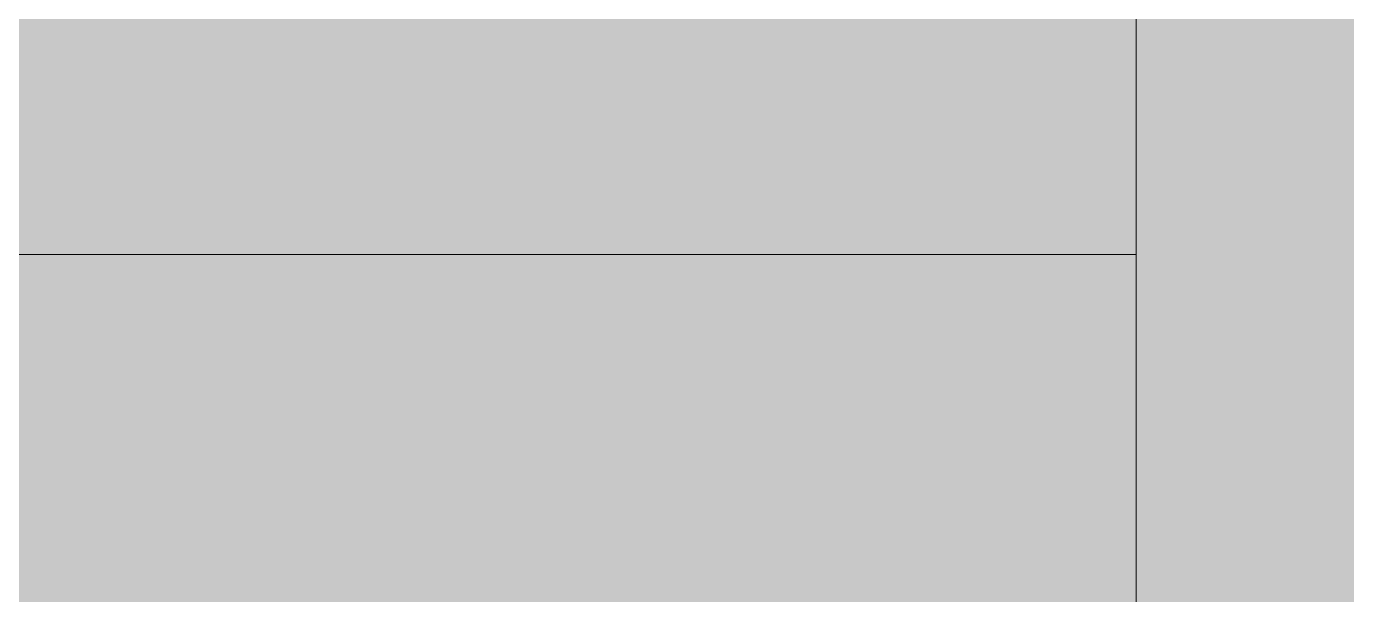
# Model space of a CAD drawing. Header units: millimetres. Extents: x -155050 to -36395, y -2753 to 7638.
# Drawn here: x -52848 to -52105, y -442 to -122 of the extents above; entities that cross this region are included whole.
import ezdxf

# ---------------------------------------------------------------- set-up
doc = ezdxf.new("R2010")
doc.units = ezdxf.units.MM
doc.layers.add('A-DOOR', color=7, linetype='Continuous', lineweight=9)
doc.layers.add('A-WALL', color=7, linetype='Continuous', lineweight=9)
doc.layers.add('A-DOOR-5', color=7, linetype='Continuous', lineweight=9, true_color=0xf7f7ef)
doc.layers.add('A-WALL-1', color=7, linetype='Continuous', lineweight=9, true_color=0xd7d5cb)

# ---------------------------------------------------------------- blocks, each defined once
blk = doc.blocks.new('M_Vrata_ výsuvná_ sekční - 3000X4000 MM-V40-Řez 5')
at = {"layer": 'A-DOOR-5'}
blk.add_hatch(color=256, dxfattribs=at).paths.add_polyline_path([(186939.42, -750), (187843.19, -750), (187843.19, -738), (187990.69, -738), (187990.69, 1700), (187988.19, 1700), (187988.19, 2750), (184015.69, 2750), (184015.69, 1700), (183990.69, 1700), (183990.69, -450), (184015.69, -450), (184015.69, -738), (184133.19, -738), (184133.19, -750), (185405.11, -750)])
at = {"layer": 'A-DOOR'}
blk.add_line((183990.69, -250), (187990.69, -250), dxfattribs=at)

msp = doc.modelspace()

# ---------------------------------------------------------------- hatches: boundary and pattern name
at = {"layer": 'A-WALL-1'}
h = msp.add_hatch(color=256, dxfattribs=at)
h.paths.add_polyline_path([(-59172.01, -450), (-56223.51, -450), (-56223.51, 550), (-59172.01, 550), (-59172.01, -447.89)])
h.paths.add_polyline_path([(-52223.51, -450), (-47218.51, -450), (-47218.51, 550), (-52223.51, 550), (-52223.51, -447.89)])
h.paths.add_polyline_path([(-40198.51, -450), (-40198.51, 550), (-43218.51, 550), (-43218.51, -450), (-40233.05, -450)])

# ---------------------------------------------------------------- linework, layer by layer
at = {"layer": 'A-WALL'}
msp.add_line((-52223.51, 1700), (-52223.51, -450), dxfattribs=at)

# ---------------------------------------------------------------- block references
at = {"layer": 'A-DOOR'}
msp.add_blockref('M_Vrata_ výsuvná_ sekční - 3000X4000 MM-V40-Řez 5', (-240214.2, 0), dxfattribs=at)

doc.saveas('drawing.dxf')
